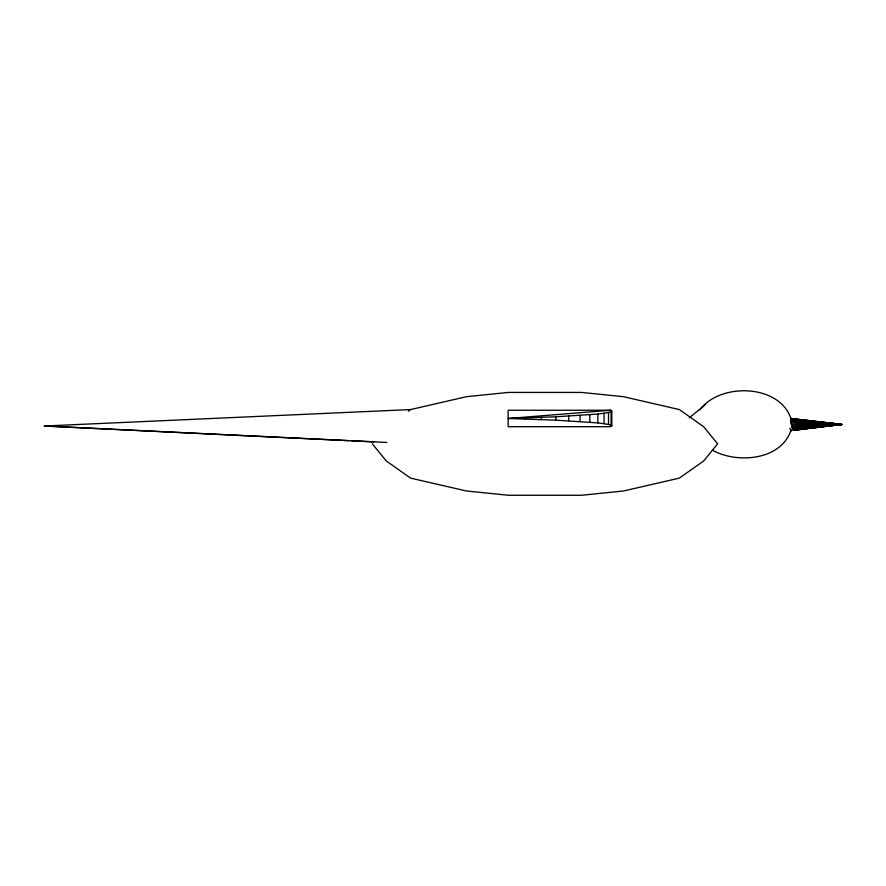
<?xml version="1.0" encoding="UTF-8"?>
<svg xmlns="http://www.w3.org/2000/svg" width="886" height="886" viewBox="0 0 886 886"><rect width="100%" height="100%" fill="white"/><g stroke="black" fill="none" stroke-linecap="round" stroke-linejoin="round"><path stroke-width="1.33" d="M790.611 420.407L790.988 418.491L841.7 424.427L793.723 430.363L792.084 427.617L790.611 420.407L841.7 424.427L793.391 430.231M610.698 410.251L508.154 418.48L555.699 420.163L555.865 416.785L597.828 414.061L608.505 412.566L611.827 411.026L610.698 410.251L508.154 410.251L508.154 426.709L610.698 426.709L611.827 425.933L611.827 411.026M791.154 429.632C781.685 460.443 736.975 464.02 712.422 450.188M699.896 409.841C720.13 382.287 780.057 383.904 791.154 419.222M689.297 417.76L705.234 404.78M408.38 411.126L410.583 409.565L466.413 396.706L508.276 392.432L581.67 392.432L623.545 396.706L679.363 409.565L703.65 426.709L717.605 443.842L703.65 460.986L679.363 478.119L623.545 490.977L581.67 495.263L508.276 495.263L466.413 490.977L410.583 478.119L386.296 460.986L372.341 443.842M795.329 429.931L841.7 424.427L790.988 418.491M792.992 429.699L841.7 424.427L790.744 418.757M809.051 427.872L813.138 427.44M815.851 427.152L821.3 426.576M824.013 426.288L841.7 424.427L814.688 421.581M792.549 428.802L841.7 424.427L790.622 419.41M824.024 425.922L826.738 425.69M830.824 425.346L841.7 424.427L829.318 423.331M792.084 427.617L841.7 424.427L829.429 423.63M830.791 425.058L841.7 424.427L790.722 421.681M386.817 442.457L44.3 426.011L410.583 409.565M508.154 418.48L555.865 416.785M791.641 426.21L841.7 424.427L836.295 424.228M836.218 424.571L841.7 424.427L790.943 423.131M791.253 424.682L841.7 424.427M44.3 426.011L348.851 440.674M351.609 440.807L373.659 441.87M555.699 420.163L597.828 422.899L608.505 424.394L611.827 425.933M814.179 421.991L816.936 422.234M822.441 422.722L826.56 423.087M791.719 419.156L795.772 419.587M799.825 420.008L803.879 420.44M806.581 420.717L811.986 421.293M611.096 411.802L611.096 425.158M608.505 412.566L608.505 424.394M604.075 413.319L604.075 423.641M597.828 414.061L597.828 422.899M589.81 414.792L589.81 422.168M580.075 415.49L580.075 421.47M568.679 416.154L568.679 420.795M541.224 417.406L541.224 419.554M525.343 417.959L525.343 419M791.885 429.954A6.091 1.13 77 0 1 789.891 428.126"/></g></svg>
